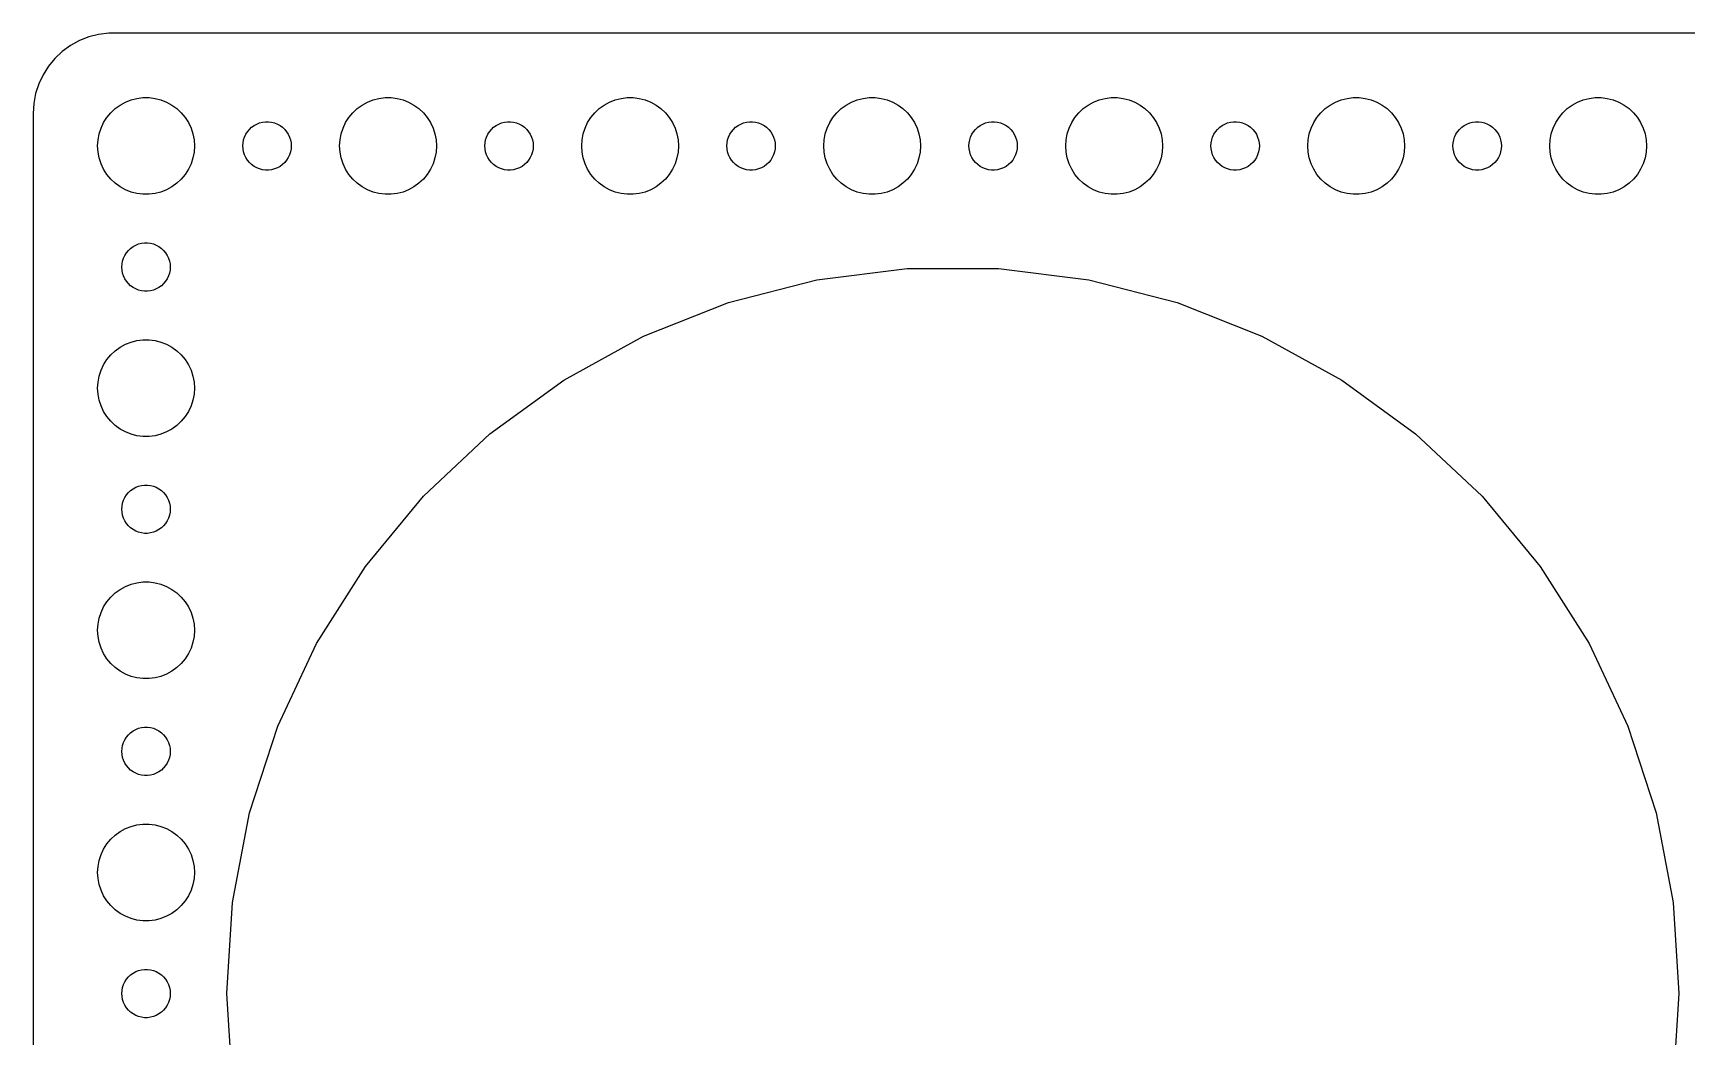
# Model space of a CAD drawing. Header units: metres. Extents: x -104 to 104, y -59 to 59.
# Drawn here: x -104.5 to -2, y -2.7 to 59.5 of the extents above; entities that cross this region are included whole.
import ezdxf

# ---------------------------------------------------------------- set-up
doc = ezdxf.new("R2010")
doc.units = ezdxf.units.M

msp = doc.modelspace()

# ---------------------------------------------------------------- linework, layer by layer
for p, q in [((-99.8139, 59.4901), (-100.437, 59.4114)), ((99.8139, 59.4901), (-99.8139, 59.4901)), ((-102.179, 58.7216), (-102.687, 58.3526)), ((-101.629, 59.0241), (-102.179, 58.7216)), ((-101.045, 59.2553), (-101.629, 59.0241)), ((-100.437, 59.4114), (-101.045, 59.2553)), ((-103.545, 57.4389), (-103.882, 56.9088)), ((-103.145, 57.9227), (-103.545, 57.4389)), ((-102.687, 58.3526), (-103.145, 57.9227)), ((-103.882, 56.9088), (-104.149, 56.3406)), ((-104.343, 55.7434), (-104.461, 55.1267)), ((-104.149, 56.3406), (-104.343, 55.7434)), ((-98.7773, 55.2145), (-98.427, 55.3532)), ((-98.427, 55.3532), (-98.0621, 55.4469)), ((-98.0621, 55.4469), (-97.6884, 55.4941)), ((-97.6884, 55.4941), (-97.3116, 55.4941)), ((-97.3116, 55.4941), (-96.9379, 55.4469)), ((-96.9379, 55.4469), (-96.573, 55.3532)), ((-96.573, 55.3532), (-96.2227, 55.2145)), ((-83.7773, 55.2145), (-83.427, 55.3532)), ((-83.427, 55.3532), (-83.0621, 55.4469)), ((-83.0621, 55.4469), (-82.6884, 55.4941)), ((-82.6884, 55.4941), (-82.3116, 55.4941)), ((-82.3116, 55.4941), (-81.9379, 55.4469)), ((-81.9379, 55.4469), (-81.573, 55.3532)), ((-81.573, 55.3532), (-81.2227, 55.2145)), ((-68.7773, 55.2145), (-68.427, 55.3532)), ((-68.427, 55.3532), (-68.0621, 55.4469)), ((-68.0621, 55.4469), (-67.6884, 55.4941)), ((-67.6884, 55.4941), (-67.3116, 55.4941)), ((-67.3116, 55.4941), (-66.9379, 55.4469)), ((-66.9379, 55.4469), (-66.573, 55.3532)), ((-66.573, 55.3532), (-66.2227, 55.2145)), ((-53.7773, 55.2145), (-53.427, 55.3532)), ((-53.427, 55.3532), (-53.0621, 55.4469)), ((-53.0621, 55.4469), (-52.6884, 55.4941)), ((-52.6884, 55.4941), (-52.3116, 55.4941)), ((-52.3116, 55.4941), (-51.9379, 55.4469)), ((-51.9379, 55.4469), (-51.5729, 55.3532)), ((-51.5729, 55.3532), (-51.2227, 55.2145)), ((-38.7773, 55.2145), (-38.427, 55.3532)), ((-38.427, 55.3532), (-38.0621, 55.4469)), ((-38.0621, 55.4469), (-37.6884, 55.4941)), ((-37.6884, 55.4941), (-37.3116, 55.4941)), ((-37.3116, 55.4941), (-36.9379, 55.4469)), ((-36.9379, 55.4469), (-36.5729, 55.3532)), ((-36.5729, 55.3532), (-36.2227, 55.2145)), ((-23.7773, 55.2145), (-23.427, 55.3532)), ((-23.427, 55.3532), (-23.0621, 55.4469)), ((-23.0621, 55.4469), (-22.6884, 55.4941)), ((-22.6884, 55.4941), (-22.3116, 55.4941)), ((-22.3116, 55.4941), (-21.9379, 55.4469)), ((-21.9379, 55.4469), (-21.5729, 55.3532)), ((-21.5729, 55.3532), (-21.2227, 55.2145)), ((-8.77733, 55.2145), (-8.42705, 55.3532)), ((-8.42705, 55.3532), (-8.06213, 55.4469)), ((-8.06213, 55.4469), (-7.68837, 55.4941)), ((-7.68837, 55.4941), (-7.31161, 55.4941)), ((-7.31161, 55.4941), (-6.93785, 55.4469)), ((-6.93785, 55.4469), (-6.57294, 55.3532)), ((-6.57294, 55.3532), (-6.22266, 55.2145)), ((-104.461, 55.1267), (-104.5, 54.5)), ((-104.5, 54.5), (-104.5, -54.5)), ((-99.927, 54.2634), (-99.6869, 54.5536)), ((-99.6869, 54.5536), (-99.4123, 54.8115)), ((-99.4123, 54.8115), (-99.1075, 55.033)), ((-99.1075, 55.033), (-98.7773, 55.2145)), ((-96.2227, 55.2145), (-95.8925, 55.033)), ((-95.8925, 55.033), (-95.5877, 54.8115)), ((-95.5877, 54.8115), (-95.3131, 54.5536)), ((-95.3131, 54.5536), (-95.073, 54.2634)), ((-84.927, 54.2634), (-84.6869, 54.5536)), ((-84.6869, 54.5536), (-84.4123, 54.8115)), ((-84.4123, 54.8115), (-84.1075, 55.033)), ((-84.1075, 55.033), (-83.7773, 55.2145)), ((-81.2227, 55.2145), (-80.8925, 55.033)), ((-80.8925, 55.033), (-80.5877, 54.8115)), ((-80.5877, 54.8115), (-80.3131, 54.5536)), ((-80.3131, 54.5536), (-80.073, 54.2634)), ((-69.927, 54.2634), (-69.6869, 54.5536)), ((-69.6869, 54.5536), (-69.4123, 54.8115)), ((-69.4123, 54.8115), (-69.1075, 55.033)), ((-69.1075, 55.033), (-68.7773, 55.2145)), ((-66.2227, 55.2145), (-65.8925, 55.033)), ((-65.8925, 55.033), (-65.5877, 54.8115)), ((-65.5877, 54.8115), (-65.3131, 54.5536)), ((-65.3131, 54.5536), (-65.073, 54.2634)), ((-54.927, 54.2634), (-54.6869, 54.5536)), ((-54.6869, 54.5536), (-54.4123, 54.8115)), ((-54.4123, 54.8115), (-54.1075, 55.033)), ((-54.1075, 55.033), (-53.7773, 55.2145)), ((-51.2227, 55.2145), (-50.8925, 55.033)), ((-50.8925, 55.033), (-50.5877, 54.8115)), ((-50.5877, 54.8115), (-50.3131, 54.5536)), ((-50.3131, 54.5536), (-50.0729, 54.2634)), ((-39.927, 54.2634), (-39.6869, 54.5536)), ((-39.6869, 54.5536), (-39.4123, 54.8115)), ((-39.4123, 54.8115), (-39.1075, 55.033)), ((-39.1075, 55.033), (-38.7773, 55.2145)), ((-36.2227, 55.2145), (-35.8925, 55.033)), ((-35.8925, 55.033), (-35.5877, 54.8115)), ((-35.5877, 54.8115), (-35.3131, 54.5536)), ((-35.3131, 54.5536), (-35.0729, 54.2634)), ((-24.927, 54.2634), (-24.6869, 54.5536)), ((-24.6869, 54.5536), (-24.4123, 54.8115)), ((-24.4123, 54.8115), (-24.1075, 55.033)), ((-24.1075, 55.033), (-23.7773, 55.2145)), ((-21.2227, 55.2145), (-20.8925, 55.033)), ((-20.8925, 55.033), (-20.5877, 54.8115)), ((-20.5877, 54.8115), (-20.3131, 54.5536)), ((-20.3131, 54.5536), (-20.0729, 54.2634)), ((-9.92705, 54.2634), (-9.6869, 54.5536)), ((-9.6869, 54.5536), (-9.41226, 54.8115)), ((-9.41226, 54.8115), (-9.10747, 55.033)), ((-9.10747, 55.033), (-8.77733, 55.2145)), ((-6.22266, 55.2145), (-5.89252, 55.033)), ((-5.89252, 55.033), (-5.58772, 54.8115)), ((-5.58772, 54.8115), (-5.31308, 54.5536)), ((-5.31308, 54.5536), (-5.07294, 54.2634)), ((-100.406, 53.2461), (-100.289, 53.6044)), ((-100.289, 53.6044), (-100.129, 53.9453)), ((-100.129, 53.9453), (-99.927, 54.2634)), ((-95.073, 54.2634), (-94.8711, 53.9453)), ((-94.8711, 53.9453), (-94.7107, 53.6044)), ((-94.7107, 53.6044), (-94.5943, 53.2461)), ((-91.3145, 53.2226), (-91.2135, 53.3817)), ((-91.2135, 53.3817), (-91.0934, 53.5268)), ((-91.0934, 53.5268), (-90.9561, 53.6558)), ((-90.9561, 53.6558), (-90.8037, 53.7665)), ((-90.8037, 53.7665), (-90.6387, 53.8572)), ((-90.6387, 53.8572), (-90.4635, 53.9266)), ((-90.4635, 53.9266), (-90.2811, 53.9734)), ((-90.2811, 53.9734), (-90.0942, 53.997)), ((-90.0942, 53.997), (-89.9058, 53.997)), ((-89.9058, 53.997), (-89.7189, 53.9734)), ((-89.7189, 53.9734), (-89.5365, 53.9266)), ((-89.5365, 53.9266), (-89.3613, 53.8572)), ((-89.3613, 53.8572), (-89.1963, 53.7665)), ((-89.1963, 53.7665), (-89.0439, 53.6558)), ((-89.0439, 53.6558), (-88.9065, 53.5268)), ((-88.9065, 53.5268), (-88.7865, 53.3817)), ((-88.7865, 53.3817), (-88.6855, 53.2226)), ((-85.4057, 53.2461), (-85.2893, 53.6044)), ((-85.2893, 53.6044), (-85.1289, 53.9453)), ((-85.1289, 53.9453), (-84.927, 54.2634)), ((-80.073, 54.2634), (-79.8711, 53.9453)), ((-79.8711, 53.9453), (-79.7107, 53.6044)), ((-79.7107, 53.6044), (-79.5943, 53.2461)), ((-76.3145, 53.2226), (-76.2135, 53.3817)), ((-76.2135, 53.3817), (-76.0934, 53.5268)), ((-76.0934, 53.5268), (-75.9561, 53.6558)), ((-75.9561, 53.6558), (-75.8037, 53.7665)), ((-75.8037, 53.7665), (-75.6387, 53.8572)), ((-75.6387, 53.8572), (-75.4635, 53.9266)), ((-75.4635, 53.9266), (-75.2811, 53.9734)), ((-75.2811, 53.9734), (-75.0942, 53.997)), ((-75.0942, 53.997), (-74.9058, 53.997)), ((-74.9058, 53.997), (-74.7189, 53.9734)), ((-74.7189, 53.9734), (-74.5365, 53.9266)), ((-74.5365, 53.9266), (-74.3613, 53.8572)), ((-74.3613, 53.8572), (-74.1963, 53.7665)), ((-74.1963, 53.7665), (-74.0439, 53.6558)), ((-74.0439, 53.6558), (-73.9065, 53.5268)), ((-73.9065, 53.5268), (-73.7865, 53.3817)), ((-73.7865, 53.3817), (-73.6855, 53.2226)), ((-70.4057, 53.2461), (-70.2893, 53.6044)), ((-70.2893, 53.6044), (-70.1289, 53.9453)), ((-70.1289, 53.9453), (-69.927, 54.2634)), ((-65.073, 54.2634), (-64.8711, 53.9453)), ((-64.8711, 53.9453), (-64.7107, 53.6044)), ((-64.7107, 53.6044), (-64.5943, 53.2461)), ((-61.3145, 53.2226), (-61.2135, 53.3817)), ((-61.2135, 53.3817), (-61.0934, 53.5268)), ((-61.0934, 53.5268), (-60.9561, 53.6558)), ((-60.9561, 53.6558), (-60.8037, 53.7665)), ((-60.8037, 53.7665), (-60.6387, 53.8572)), ((-60.6387, 53.8572), (-60.4635, 53.9266)), ((-60.4635, 53.9266), (-60.2811, 53.9734)), ((-60.2811, 53.9734), (-60.0942, 53.997)), ((-60.0942, 53.997), (-59.9058, 53.997)), ((-59.9058, 53.997), (-59.7189, 53.9734)), ((-59.7189, 53.9734), (-59.5365, 53.9266)), ((-59.5365, 53.9266), (-59.3613, 53.8572)), ((-59.3613, 53.8572), (-59.1963, 53.7665)), ((-59.1963, 53.7665), (-59.0439, 53.6558)), ((-59.0439, 53.6558), (-58.9065, 53.5268)), ((-58.9065, 53.5268), (-58.7865, 53.3817)), ((-58.7865, 53.3817), (-58.6855, 53.2226)), ((-55.4057, 53.2461), (-55.2893, 53.6044)), ((-55.2893, 53.6044), (-55.1289, 53.9453)), ((-55.1289, 53.9453), (-54.927, 54.2634)), ((-50.0729, 54.2634), (-49.8711, 53.9453)), ((-49.8711, 53.9453), (-49.7107, 53.6044)), ((-49.7107, 53.6044), (-49.5942, 53.2461)), ((-46.3145, 53.2226), (-46.2135, 53.3817)), ((-46.2135, 53.3817), (-46.0934, 53.5268)), ((-46.0934, 53.5268), (-45.9561, 53.6558)), ((-45.9561, 53.6558), (-45.8037, 53.7665)), ((-45.8037, 53.7665), (-45.6387, 53.8572)), ((-45.6387, 53.8572), (-45.4635, 53.9266)), ((-45.4635, 53.9266), (-45.2811, 53.9734)), ((-45.2811, 53.9734), (-45.0942, 53.997)), ((-45.0942, 53.997), (-44.9058, 53.997)), ((-44.9058, 53.997), (-44.7189, 53.9734)), ((-44.7189, 53.9734), (-44.5365, 53.9266)), ((-44.5365, 53.9266), (-44.3613, 53.8572)), ((-44.3613, 53.8572), (-44.1963, 53.7665)), ((-44.1963, 53.7665), (-44.0439, 53.6558)), ((-44.0439, 53.6558), (-43.9065, 53.5268)), ((-43.9065, 53.5268), (-43.7865, 53.3817)), ((-43.7865, 53.3817), (-43.6855, 53.2226)), ((-40.4057, 53.2461), (-40.2893, 53.6044)), ((-40.2893, 53.6044), (-40.1289, 53.9453)), ((-40.1289, 53.9453), (-39.927, 54.2634)), ((-35.0729, 54.2634), (-34.8711, 53.9453)), ((-34.8711, 53.9453), (-34.7107, 53.6044)), ((-34.7107, 53.6044), (-34.5942, 53.2461)), ((-31.3145, 53.2226), (-31.2135, 53.3817)), ((-31.2135, 53.3817), (-31.0934, 53.5268)), ((-31.0934, 53.5268), (-30.9561, 53.6558)), ((-30.9561, 53.6558), (-30.8037, 53.7665)), ((-30.8037, 53.7665), (-30.6387, 53.8572)), ((-30.6387, 53.8572), (-30.4635, 53.9266)), ((-30.4635, 53.9266), (-30.2811, 53.9734)), ((-30.2811, 53.9734), (-30.0942, 53.997)), ((-30.0942, 53.997), (-29.9058, 53.997)), ((-29.9058, 53.997), (-29.7189, 53.9734)), ((-29.7189, 53.9734), (-29.5365, 53.9266)), ((-29.5365, 53.9266), (-29.3613, 53.8572)), ((-29.3613, 53.8572), (-29.1963, 53.7665)), ((-29.1963, 53.7665), (-29.0439, 53.6558)), ((-29.0439, 53.6558), (-28.9065, 53.5268)), ((-28.9065, 53.5268), (-28.7865, 53.3817)), ((-28.7865, 53.3817), (-28.6855, 53.2226)), ((-25.4057, 53.2461), (-25.2893, 53.6044)), ((-25.2893, 53.6044), (-25.1289, 53.9453)), ((-25.1289, 53.9453), (-24.927, 54.2634)), ((-20.0729, 54.2634), (-19.8711, 53.9453)), ((-19.8711, 53.9453), (-19.7107, 53.6044)), ((-19.7107, 53.6044), (-19.5942, 53.2461)), ((-16.3145, 53.2226), (-16.2135, 53.3817)), ((-16.2135, 53.3817), (-16.0934, 53.5268)), ((-16.0934, 53.5268), (-15.9561, 53.6558)), ((-15.9561, 53.6558), (-15.8037, 53.7665)), ((-15.8037, 53.7665), (-15.6387, 53.8572)), ((-15.6387, 53.8572), (-15.4635, 53.9266)), ((-15.4635, 53.9266), (-15.2811, 53.9734)), ((-15.2811, 53.9734), (-15.0942, 53.997)), ((-15.0942, 53.997), (-14.9058, 53.997)), ((-14.9058, 53.997), (-14.7189, 53.9734)), ((-14.7189, 53.9734), (-14.5365, 53.9266)), ((-14.5365, 53.9266), (-14.3613, 53.8572)), ((-14.3613, 53.8572), (-14.1963, 53.7665)), ((-14.1963, 53.7665), (-14.0439, 53.6558)), ((-14.0439, 53.6558), (-13.9065, 53.5268)), ((-13.9065, 53.5268), (-13.7865, 53.3817)), ((-13.7865, 53.3817), (-13.6855, 53.2226)), ((-10.4057, 53.2461), (-10.2893, 53.6044)), ((-10.2893, 53.6044), (-10.1289, 53.9453)), ((-10.1289, 53.9453), (-9.92705, 54.2634)), ((-5.07294, 54.2634), (-4.87108, 53.9453)), ((-4.87108, 53.9453), (-4.71066, 53.6044)), ((-4.71066, 53.6044), (-4.59424, 53.2461)), ((-100.5, 52.5), (-100.476, 52.876)), ((-100.476, 52.124), (-100.5, 52.5)), ((-100.476, 52.876), (-100.406, 53.2461)), ((-94.5943, 53.2461), (-94.5237, 52.876)), ((-94.5237, 52.876), (-94.5, 52.5)), ((-94.5, 52.5), (-94.5237, 52.124)), ((-91.5, 52.5), (-91.4882, 52.688)), ((-91.4882, 52.312), (-91.5, 52.5)), ((-91.4882, 52.688), (-91.4529, 52.873)), ((-91.4529, 52.127), (-91.4882, 52.312)), ((-91.4529, 52.873), (-91.3947, 53.0522)), ((-91.3947, 53.0522), (-91.3145, 53.2226)), ((-88.6855, 53.2226), (-88.6053, 53.0522)), ((-88.6053, 53.0522), (-88.5471, 52.873)), ((-88.5471, 52.873), (-88.5118, 52.688)), ((-88.5118, 52.312), (-88.5471, 52.127)), ((-88.5118, 52.688), (-88.5, 52.5)), ((-88.5, 52.5), (-88.5118, 52.312)), ((-85.5, 52.5), (-85.4763, 52.876)), ((-85.4763, 52.124), (-85.5, 52.5)), ((-85.4763, 52.876), (-85.4057, 53.2461)), ((-79.5943, 53.2461), (-79.5237, 52.876)), ((-79.5237, 52.876), (-79.5, 52.5)), ((-79.5, 52.5), (-79.5237, 52.124)), ((-76.5, 52.5), (-76.4882, 52.688)), ((-76.4882, 52.312), (-76.5, 52.5)), ((-76.4882, 52.688), (-76.4529, 52.873)), ((-76.4529, 52.127), (-76.4882, 52.312)), ((-76.4529, 52.873), (-76.3947, 53.0522)), ((-76.3947, 53.0522), (-76.3145, 53.2226)), ((-73.6855, 53.2226), (-73.6053, 53.0522)), ((-73.6053, 53.0522), (-73.5471, 52.873)), ((-73.5471, 52.873), (-73.5118, 52.688)), ((-73.5118, 52.312), (-73.5471, 52.127)), ((-73.5118, 52.688), (-73.5, 52.5)), ((-73.5, 52.5), (-73.5118, 52.312)), ((-70.5, 52.5), (-70.4763, 52.876)), ((-70.4763, 52.124), (-70.5, 52.5)), ((-70.4763, 52.876), (-70.4057, 53.2461)), ((-64.5943, 53.2461), (-64.5237, 52.876)), ((-64.5237, 52.876), (-64.5, 52.5)), ((-64.5, 52.5), (-64.5237, 52.124)), ((-61.5, 52.5), (-61.4882, 52.688)), ((-61.4882, 52.312), (-61.5, 52.5)), ((-61.4882, 52.688), (-61.4529, 52.873)), ((-61.4529, 52.127), (-61.4882, 52.312)), ((-61.4529, 52.873), (-61.3947, 53.0522)), ((-61.3947, 53.0522), (-61.3145, 53.2226)), ((-58.6855, 53.2226), (-58.6053, 53.0522)), ((-58.6053, 53.0522), (-58.5471, 52.873)), ((-58.5471, 52.873), (-58.5118, 52.688)), ((-58.5118, 52.312), (-58.5471, 52.127)), ((-58.5118, 52.688), (-58.5, 52.5)), ((-58.5, 52.5), (-58.5118, 52.312)), ((-55.5, 52.5), (-55.4763, 52.876)), ((-55.4763, 52.124), (-55.5, 52.5)), ((-55.4763, 52.876), (-55.4057, 53.2461)), ((-49.5942, 53.2461), (-49.5237, 52.876)), ((-49.5237, 52.876), (-49.5, 52.5)), ((-49.5, 52.5), (-49.5237, 52.124)), ((-46.5, 52.5), (-46.4882, 52.688)), ((-46.4882, 52.312), (-46.5, 52.5)), ((-46.4882, 52.688), (-46.4529, 52.873)), ((-46.4529, 52.127), (-46.4882, 52.312)), ((-46.4529, 52.873), (-46.3947, 53.0522)), ((-46.3947, 53.0522), (-46.3145, 53.2226)), ((-43.6855, 53.2226), (-43.6053, 53.0522)), ((-43.6053, 53.0522), (-43.5471, 52.873)), ((-43.5471, 52.873), (-43.5118, 52.688)), ((-43.5118, 52.312), (-43.5471, 52.127)), ((-43.5118, 52.688), (-43.5, 52.5)), ((-43.5, 52.5), (-43.5118, 52.312)), ((-40.5, 52.5), (-40.4763, 52.876)), ((-40.4763, 52.124), (-40.5, 52.5)), ((-40.4763, 52.876), (-40.4057, 53.2461)), ((-34.5942, 53.2461), (-34.5237, 52.876)), ((-34.5237, 52.876), (-34.5, 52.5)), ((-34.5, 52.5), (-34.5237, 52.124)), ((-31.5, 52.5), (-31.4882, 52.688)), ((-31.4882, 52.312), (-31.5, 52.5)), ((-31.4882, 52.688), (-31.4529, 52.873)), ((-31.4529, 52.127), (-31.4882, 52.312)), ((-31.4529, 52.873), (-31.3947, 53.0522)), ((-31.3947, 53.0522), (-31.3145, 53.2226)), ((-28.6855, 53.2226), (-28.6053, 53.0522)), ((-28.6053, 53.0522), (-28.5471, 52.873)), ((-28.5471, 52.873), (-28.5118, 52.688)), ((-28.5118, 52.312), (-28.5471, 52.127)), ((-28.5118, 52.688), (-28.5, 52.5)), ((-28.5, 52.5), (-28.5118, 52.312)), ((-25.5, 52.5), (-25.4763, 52.876)), ((-25.4763, 52.124), (-25.5, 52.5)), ((-25.4763, 52.876), (-25.4057, 53.2461)), ((-19.5942, 53.2461), (-19.5237, 52.876)), ((-19.5237, 52.876), (-19.5, 52.5)), ((-19.5, 52.5), (-19.5237, 52.124)), ((-16.5, 52.5), (-16.4882, 52.688)), ((-16.4882, 52.312), (-16.5, 52.5)), ((-16.4882, 52.688), (-16.4529, 52.873)), ((-16.4529, 52.127), (-16.4882, 52.312)), ((-16.4529, 52.873), (-16.3947, 53.0522)), ((-16.3947, 53.0522), (-16.3145, 53.2226)), ((-13.6855, 53.2226), (-13.6053, 53.0522)), ((-13.6053, 53.0522), (-13.5471, 52.873)), ((-13.5471, 52.873), (-13.5118, 52.688)), ((-13.5118, 52.312), (-13.5471, 52.127)), ((-13.5118, 52.688), (-13.5, 52.5)), ((-13.5, 52.5), (-13.5118, 52.312)), ((-10.5, 52.5), (-10.4763, 52.876)), ((-10.4763, 52.124), (-10.5, 52.5)), ((-10.4763, 52.876), (-10.4057, 53.2461)), ((-4.59424, 53.2461), (-4.52365, 52.876)), ((-4.52365, 52.876), (-4.5, 52.5)), ((-4.5, 52.5), (-4.52365, 52.124)), ((-100.406, 51.7539), (-100.476, 52.124)), ((-100.289, 51.3956), (-100.406, 51.7539)), ((-100.129, 51.0547), (-100.289, 51.3956)), ((-94.7107, 51.3956), (-94.8711, 51.0547)), ((-94.5943, 51.7539), (-94.7107, 51.3956)), ((-94.5237, 52.124), (-94.5943, 51.7539)), ((-91.3947, 51.9478), (-91.4529, 52.127)), ((-91.3145, 51.7774), (-91.3947, 51.9478)), ((-91.2135, 51.6183), (-91.3145, 51.7774)), ((-91.0934, 51.4732), (-91.2135, 51.6183)), ((-90.9561, 51.3442), (-91.0934, 51.4732)), ((-90.8037, 51.2335), (-90.9561, 51.3442)), ((-89.0439, 51.3442), (-89.1963, 51.2335)), ((-88.9065, 51.4732), (-89.0439, 51.3442)), ((-88.7865, 51.6183), (-88.9065, 51.4732)), ((-88.6855, 51.7774), (-88.7865, 51.6183)), ((-88.6053, 51.9478), (-88.6855, 51.7774)), ((-88.5471, 52.127), (-88.6053, 51.9478)), ((-85.4057, 51.7539), (-85.4763, 52.124)), ((-85.2893, 51.3956), (-85.4057, 51.7539)), ((-85.1289, 51.0547), (-85.2893, 51.3956)), ((-79.7107, 51.3956), (-79.8711, 51.0547)), ((-79.5943, 51.7539), (-79.7107, 51.3956)), ((-79.5237, 52.124), (-79.5943, 51.7539)), ((-76.3947, 51.9478), (-76.4529, 52.127)), ((-76.3145, 51.7774), (-76.3947, 51.9478)), ((-76.2135, 51.6183), (-76.3145, 51.7774)), ((-76.0934, 51.4732), (-76.2135, 51.6183)), ((-75.9561, 51.3442), (-76.0934, 51.4732)), ((-75.8037, 51.2335), (-75.9561, 51.3442)), ((-74.0439, 51.3442), (-74.1963, 51.2335)), ((-73.9065, 51.4732), (-74.0439, 51.3442)), ((-73.7865, 51.6183), (-73.9065, 51.4732)), ((-73.6855, 51.7774), (-73.7865, 51.6183)), ((-73.6053, 51.9478), (-73.6855, 51.7774)), ((-73.5471, 52.127), (-73.6053, 51.9478)), ((-70.4057, 51.7539), (-70.4763, 52.124)), ((-70.2893, 51.3956), (-70.4057, 51.7539)), ((-70.1289, 51.0547), (-70.2893, 51.3956)), ((-64.7107, 51.3956), (-64.8711, 51.0547)), ((-64.5943, 51.7539), (-64.7107, 51.3956)), ((-64.5237, 52.124), (-64.5943, 51.7539)), ((-61.3947, 51.9478), (-61.4529, 52.127)), ((-61.3145, 51.7774), (-61.3947, 51.9478)), ((-61.2135, 51.6183), (-61.3145, 51.7774)), ((-61.0934, 51.4732), (-61.2135, 51.6183)), ((-60.9561, 51.3442), (-61.0934, 51.4732)), ((-60.8037, 51.2335), (-60.9561, 51.3442)), ((-59.0439, 51.3442), (-59.1963, 51.2335)), ((-58.9065, 51.4732), (-59.0439, 51.3442)), ((-58.7865, 51.6183), (-58.9065, 51.4732)), ((-58.6855, 51.7774), (-58.7865, 51.6183)), ((-58.6053, 51.9478), (-58.6855, 51.7774)), ((-58.5471, 52.127), (-58.6053, 51.9478)), ((-55.4057, 51.7539), (-55.4763, 52.124)), ((-55.2893, 51.3956), (-55.4057, 51.7539)), ((-55.1289, 51.0547), (-55.2893, 51.3956)), ((-49.7107, 51.3956), (-49.8711, 51.0547)), ((-49.5942, 51.7539), (-49.7107, 51.3956)), ((-49.5237, 52.124), (-49.5942, 51.7539)), ((-46.3947, 51.9478), (-46.4529, 52.127)), ((-46.3145, 51.7774), (-46.3947, 51.9478)), ((-46.2135, 51.6183), (-46.3145, 51.7774)), ((-46.0934, 51.4732), (-46.2135, 51.6183)), ((-45.9561, 51.3442), (-46.0934, 51.4732)), ((-45.8037, 51.2335), (-45.9561, 51.3442)), ((-44.0439, 51.3442), (-44.1963, 51.2335)), ((-43.9065, 51.4732), (-44.0439, 51.3442)), ((-43.7865, 51.6183), (-43.9065, 51.4732)), ((-43.6855, 51.7774), (-43.7865, 51.6183)), ((-43.6053, 51.9478), (-43.6855, 51.7774)), ((-43.5471, 52.127), (-43.6053, 51.9478)), ((-40.4057, 51.7539), (-40.4763, 52.124)), ((-40.2893, 51.3956), (-40.4057, 51.7539)), ((-40.1289, 51.0547), (-40.2893, 51.3956)), ((-34.7107, 51.3956), (-34.8711, 51.0547)), ((-34.5942, 51.7539), (-34.7107, 51.3956)), ((-34.5237, 52.124), (-34.5942, 51.7539)), ((-31.3947, 51.9478), (-31.4529, 52.127)), ((-31.3145, 51.7774), (-31.3947, 51.9478)), ((-31.2135, 51.6183), (-31.3145, 51.7774)), ((-31.0934, 51.4732), (-31.2135, 51.6183)), ((-30.9561, 51.3442), (-31.0934, 51.4732)), ((-30.8037, 51.2335), (-30.9561, 51.3442)), ((-29.0439, 51.3442), (-29.1963, 51.2335)), ((-28.9065, 51.4732), (-29.0439, 51.3442)), ((-28.7865, 51.6183), (-28.9065, 51.4732)), ((-28.6855, 51.7774), (-28.7865, 51.6183)), ((-28.6053, 51.9478), (-28.6855, 51.7774)), ((-28.5471, 52.127), (-28.6053, 51.9478)), ((-25.4057, 51.7539), (-25.4763, 52.124)), ((-25.2893, 51.3956), (-25.4057, 51.7539)), ((-25.1289, 51.0547), (-25.2893, 51.3956)), ((-19.7107, 51.3956), (-19.8711, 51.0547)), ((-19.5942, 51.7539), (-19.7107, 51.3956)), ((-19.5237, 52.124), (-19.5942, 51.7539)), ((-16.3947, 51.9478), (-16.4529, 52.127)), ((-16.3145, 51.7774), (-16.3947, 51.9478)), ((-16.2135, 51.6183), (-16.3145, 51.7774)), ((-16.0934, 51.4732), (-16.2135, 51.6183)), ((-15.9561, 51.3442), (-16.0934, 51.4732)), ((-15.8037, 51.2335), (-15.9561, 51.3442)), ((-14.0439, 51.3442), (-14.1963, 51.2335)), ((-13.9065, 51.4732), (-14.0439, 51.3442)), ((-13.7865, 51.6183), (-13.9065, 51.4732)), ((-13.6855, 51.7774), (-13.7865, 51.6183)), ((-13.6053, 51.9478), (-13.6855, 51.7774)), ((-13.5471, 52.127), (-13.6053, 51.9478)), ((-10.4057, 51.7539), (-10.4763, 52.124)), ((-10.2893, 51.3956), (-10.4057, 51.7539)), ((-10.1289, 51.0547), (-10.2893, 51.3956)), ((-4.71066, 51.3956), (-4.87108, 51.0547)), ((-4.59424, 51.7539), (-4.71066, 51.3956)), ((-4.52365, 52.124), (-4.59424, 51.7539)), ((-99.927, 50.7366), (-100.129, 51.0547)), ((-99.6869, 50.4464), (-99.927, 50.7366)), ((-99.4123, 50.1885), (-99.6869, 50.4464)), ((-95.3131, 50.4464), (-95.5877, 50.1885)), ((-95.073, 50.7366), (-95.3131, 50.4464)), ((-94.8711, 51.0547), (-95.073, 50.7366)), ((-90.6387, 51.1428), (-90.8037, 51.2335)), ((-90.4635, 51.0734), (-90.6387, 51.1428)), ((-90.2811, 51.0266), (-90.4635, 51.0734)), ((-90.0942, 51.003), (-90.2811, 51.0266)), ((-89.9058, 51.003), (-90.0942, 51.003)), ((-89.7189, 51.0266), (-89.9058, 51.003)), ((-89.5365, 51.0734), (-89.7189, 51.0266)), ((-89.3613, 51.1428), (-89.5365, 51.0734)), ((-89.1963, 51.2335), (-89.3613, 51.1428)), ((-84.927, 50.7366), (-85.1289, 51.0547)), ((-84.6869, 50.4464), (-84.927, 50.7366)), ((-84.4123, 50.1885), (-84.6869, 50.4464)), ((-80.3131, 50.4464), (-80.5877, 50.1885)), ((-80.073, 50.7366), (-80.3131, 50.4464)), ((-79.8711, 51.0547), (-80.073, 50.7366)), ((-75.6387, 51.1428), (-75.8037, 51.2335)), ((-75.4635, 51.0734), (-75.6387, 51.1428)), ((-75.2811, 51.0266), (-75.4635, 51.0734)), ((-75.0942, 51.003), (-75.2811, 51.0266)), ((-74.9058, 51.003), (-75.0942, 51.003)), ((-74.7189, 51.0266), (-74.9058, 51.003)), ((-74.5365, 51.0734), (-74.7189, 51.0266)), ((-74.3613, 51.1428), (-74.5365, 51.0734)), ((-74.1963, 51.2335), (-74.3613, 51.1428)), ((-69.927, 50.7366), (-70.1289, 51.0547)), ((-69.6869, 50.4464), (-69.927, 50.7366)), ((-69.4123, 50.1885), (-69.6869, 50.4464)), ((-65.3131, 50.4464), (-65.5877, 50.1885)), ((-65.073, 50.7366), (-65.3131, 50.4464)), ((-64.8711, 51.0547), (-65.073, 50.7366)), ((-60.6387, 51.1428), (-60.8037, 51.2335)), ((-60.4635, 51.0734), (-60.6387, 51.1428)), ((-60.2811, 51.0266), (-60.4635, 51.0734)), ((-60.0942, 51.003), (-60.2811, 51.0266)), ((-59.9058, 51.003), (-60.0942, 51.003)), ((-59.7189, 51.0266), (-59.9058, 51.003)), ((-59.5365, 51.0734), (-59.7189, 51.0266)), ((-59.3613, 51.1428), (-59.5365, 51.0734)), ((-59.1963, 51.2335), (-59.3613, 51.1428)), ((-54.927, 50.7366), (-55.1289, 51.0547)), ((-54.6869, 50.4464), (-54.927, 50.7366)), ((-54.4123, 50.1885), (-54.6869, 50.4464)), ((-50.3131, 50.4464), (-50.5877, 50.1885)), ((-50.0729, 50.7366), (-50.3131, 50.4464)), ((-49.8711, 51.0547), (-50.0729, 50.7366)), ((-45.6387, 51.1428), (-45.8037, 51.2335)), ((-45.4635, 51.0734), (-45.6387, 51.1428)), ((-45.2811, 51.0266), (-45.4635, 51.0734)), ((-45.0942, 51.003), (-45.2811, 51.0266)), ((-44.9058, 51.003), (-45.0942, 51.003)), ((-44.7189, 51.0266), (-44.9058, 51.003)), ((-44.5365, 51.0734), (-44.7189, 51.0266)), ((-44.3613, 51.1428), (-44.5365, 51.0734)), ((-44.1963, 51.2335), (-44.3613, 51.1428)), ((-39.927, 50.7366), (-40.1289, 51.0547)), ((-39.6869, 50.4464), (-39.927, 50.7366)), ((-39.4123, 50.1885), (-39.6869, 50.4464)), ((-35.3131, 50.4464), (-35.5877, 50.1885)), ((-35.0729, 50.7366), (-35.3131, 50.4464)), ((-34.8711, 51.0547), (-35.0729, 50.7366)), ((-30.6387, 51.1428), (-30.8037, 51.2335)), ((-30.4635, 51.0734), (-30.6387, 51.1428)), ((-30.2811, 51.0266), (-30.4635, 51.0734)), ((-30.0942, 51.003), (-30.2811, 51.0266)), ((-29.9058, 51.003), (-30.0942, 51.003)), ((-29.7189, 51.0266), (-29.9058, 51.003)), ((-29.5365, 51.0734), (-29.7189, 51.0266)), ((-29.3613, 51.1428), (-29.5365, 51.0734)), ((-29.1963, 51.2335), (-29.3613, 51.1428)), ((-24.927, 50.7366), (-25.1289, 51.0547)), ((-24.6869, 50.4464), (-24.927, 50.7366)), ((-24.4123, 50.1885), (-24.6869, 50.4464)), ((-20.3131, 50.4464), (-20.5877, 50.1885)), ((-20.0729, 50.7366), (-20.3131, 50.4464)), ((-19.8711, 51.0547), (-20.0729, 50.7366)), ((-15.6387, 51.1428), (-15.8037, 51.2335)), ((-15.4635, 51.0734), (-15.6387, 51.1428)), ((-15.2811, 51.0266), (-15.4635, 51.0734)), ((-15.0942, 51.003), (-15.2811, 51.0266)), ((-14.9058, 51.003), (-15.0942, 51.003)), ((-14.7189, 51.0266), (-14.9058, 51.003)), ((-14.5365, 51.0734), (-14.7189, 51.0266)), ((-14.3613, 51.1428), (-14.5365, 51.0734)), ((-14.1963, 51.2335), (-14.3613, 51.1428)), ((-9.92705, 50.7366), (-10.1289, 51.0547)), ((-9.6869, 50.4464), (-9.92705, 50.7366)), ((-9.41226, 50.1885), (-9.6869, 50.4464)), ((-5.31308, 50.4464), (-5.58772, 50.1885)), ((-5.07294, 50.7366), (-5.31308, 50.4464)), ((-4.87108, 51.0547), (-5.07294, 50.7366)), ((-99.1075, 49.967), (-99.4123, 50.1885)), ((-98.7773, 49.7855), (-99.1075, 49.967)), ((-98.427, 49.6468), (-98.7773, 49.7855)), ((-98.0621, 49.5531), (-98.427, 49.6468)), ((-97.6884, 49.5059), (-98.0621, 49.5531)), ((-97.3116, 49.5059), (-97.6884, 49.5059)), ((-96.9379, 49.5531), (-97.3116, 49.5059)), ((-96.573, 49.6468), (-96.9379, 49.5531)), ((-96.2227, 49.7855), (-96.573, 49.6468)), ((-95.8925, 49.967), (-96.2227, 49.7855)), ((-95.5877, 50.1885), (-95.8925, 49.967)), ((-84.1075, 49.967), (-84.4123, 50.1885)), ((-83.7773, 49.7855), (-84.1075, 49.967)), ((-83.427, 49.6468), (-83.7773, 49.7855)), ((-83.0621, 49.5531), (-83.427, 49.6468)), ((-82.6884, 49.5059), (-83.0621, 49.5531)), ((-82.3116, 49.5059), (-82.6884, 49.5059)), ((-81.9379, 49.5531), (-82.3116, 49.5059)), ((-81.573, 49.6468), (-81.9379, 49.5531)), ((-81.2227, 49.7855), (-81.573, 49.6468)), ((-80.8925, 49.967), (-81.2227, 49.7855)), ((-80.5877, 50.1885), (-80.8925, 49.967)), ((-69.1075, 49.967), (-69.4123, 50.1885)), ((-68.7773, 49.7855), (-69.1075, 49.967)), ((-68.427, 49.6468), (-68.7773, 49.7855)), ((-68.0621, 49.5531), (-68.427, 49.6468)), ((-67.6884, 49.5059), (-68.0621, 49.5531)), ((-67.3116, 49.5059), (-67.6884, 49.5059)), ((-66.9379, 49.5531), (-67.3116, 49.5059)), ((-66.573, 49.6468), (-66.9379, 49.5531)), ((-66.2227, 49.7855), (-66.573, 49.6468)), ((-65.8925, 49.967), (-66.2227, 49.7855)), ((-65.5877, 50.1885), (-65.8925, 49.967)), ((-54.1075, 49.967), (-54.4123, 50.1885)), ((-53.7773, 49.7855), (-54.1075, 49.967)), ((-53.427, 49.6468), (-53.7773, 49.7855)), ((-53.0621, 49.5531), (-53.427, 49.6468)), ((-52.6884, 49.5059), (-53.0621, 49.5531)), ((-52.3116, 49.5059), (-52.6884, 49.5059)), ((-51.9379, 49.5531), (-52.3116, 49.5059)), ((-51.5729, 49.6468), (-51.9379, 49.5531)), ((-51.2227, 49.7855), (-51.5729, 49.6468)), ((-50.8925, 49.967), (-51.2227, 49.7855)), ((-50.5877, 50.1885), (-50.8925, 49.967)), ((-39.1075, 49.967), (-39.4123, 50.1885)), ((-38.7773, 49.7855), (-39.1075, 49.967)), ((-38.427, 49.6468), (-38.7773, 49.7855)), ((-38.0621, 49.5531), (-38.427, 49.6468)), ((-37.6884, 49.5059), (-38.0621, 49.5531)), ((-37.3116, 49.5059), (-37.6884, 49.5059)), ((-36.9379, 49.5531), (-37.3116, 49.5059)), ((-36.5729, 49.6468), (-36.9379, 49.5531)), ((-36.2227, 49.7855), (-36.5729, 49.6468)), ((-35.8925, 49.967), (-36.2227, 49.7855)), ((-35.5877, 50.1885), (-35.8925, 49.967)), ((-24.1075, 49.967), (-24.4123, 50.1885)), ((-23.7773, 49.7855), (-24.1075, 49.967)), ((-23.427, 49.6468), (-23.7773, 49.7855)), ((-23.0621, 49.5531), (-23.427, 49.6468)), ((-22.6884, 49.5059), (-23.0621, 49.5531)), ((-22.3116, 49.5059), (-22.6884, 49.5059)), ((-21.9379, 49.5531), (-22.3116, 49.5059)), ((-21.5729, 49.6468), (-21.9379, 49.5531)), ((-21.2227, 49.7855), (-21.5729, 49.6468)), ((-20.8925, 49.967), (-21.2227, 49.7855)), ((-20.5877, 50.1885), (-20.8925, 49.967)), ((-9.10747, 49.967), (-9.41226, 50.1885)), ((-8.77733, 49.7855), (-9.10747, 49.967)), ((-8.42705, 49.6468), (-8.77733, 49.7855)), ((-8.06213, 49.5531), (-8.42705, 49.6468)), ((-7.68837, 49.5059), (-8.06213, 49.5531)), ((-7.31161, 49.5059), (-7.68837, 49.5059)), ((-6.93785, 49.5531), (-7.31161, 49.5059)), ((-6.57294, 49.6468), (-6.93785, 49.5531)), ((-6.22266, 49.7855), (-6.57294, 49.6468)), ((-5.89252, 49.967), (-6.22266, 49.7855)), ((-5.58772, 50.1885), (-5.89252, 49.967)), ((-98.5934, 46.0268), (-98.4561, 46.1558)), ((-98.4561, 46.1558), (-98.3037, 46.2665)), ((-98.3037, 46.2665), (-98.1387, 46.3572)), ((-98.1387, 46.3572), (-97.9635, 46.4266)), ((-97.9635, 46.4266), (-97.7811, 46.4734)), ((-97.7811, 46.4734), (-97.5942, 46.497)), ((-97.5942, 46.497), (-97.4058, 46.497)), ((-97.4058, 46.497), (-97.2189, 46.4734)), ((-97.2189, 46.4734), (-97.0365, 46.4266)), ((-97.0365, 46.4266), (-96.8613, 46.3572)), ((-96.8613, 46.3572), (-96.6963, 46.2665)), ((-96.6963, 46.2665), (-96.5439, 46.1558)), ((-96.5439, 46.1558), (-96.4065, 46.0268)), ((-99, 45), (-98.9882, 45.188)), ((-98.9882, 45.188), (-98.9529, 45.373)), ((-98.9529, 45.373), (-98.8947, 45.5522)), ((-98.8947, 45.5522), (-98.8145, 45.7226)), ((-98.8145, 45.7226), (-98.7135, 45.8817)), ((-98.7135, 45.8817), (-98.5934, 46.0268)), ((-96.4065, 46.0268), (-96.2865, 45.8817)), ((-96.2865, 45.8817), (-96.1855, 45.7226)), ((-96.1855, 45.7226), (-96.1053, 45.5522)), ((-96.1053, 45.5522), (-96.0471, 45.373)), ((-96.0471, 45.373), (-96.0118, 45.188)), ((-96.0118, 45.188), (-96, 45)), ((-98.9882, 44.812), (-99, 45)), ((-98.9529, 44.627), (-98.9882, 44.812)), ((-98.8947, 44.4478), (-98.9529, 44.627)), ((-98.8145, 44.2774), (-98.8947, 44.4478)), ((-98.7135, 44.1183), (-98.8145, 44.2774)), ((-98.5934, 43.9732), (-98.7135, 44.1183)), ((-96.2865, 44.1183), (-96.4065, 43.9732)), ((-96.1855, 44.2774), (-96.2865, 44.1183)), ((-96.1053, 44.4478), (-96.1855, 44.2774)), ((-96.0471, 44.627), (-96.1053, 44.4478)), ((-96.0118, 44.812), (-96.0471, 44.627)), ((-96, 45), (-96.0118, 44.812)), ((-61.4058, 42.7975), (-55.9322, 44.2029)), ((-55.9322, 44.2029), (-50.3256, 44.9112)), ((-50.3256, 44.9112), (-44.6744, 44.9112)), ((-44.6744, 44.9112), (-39.0678, 44.2029)), ((-39.0678, 44.2029), (-33.5942, 42.7975)), ((-98.4561, 43.8442), (-98.5934, 43.9732)), ((-98.3037, 43.7335), (-98.4561, 43.8442)), ((-98.1387, 43.6428), (-98.3037, 43.7335)), ((-97.9635, 43.5734), (-98.1387, 43.6428)), ((-97.7811, 43.5266), (-97.9635, 43.5734)), ((-97.5942, 43.503), (-97.7811, 43.5266)), ((-97.4058, 43.503), (-97.5942, 43.503)), ((-97.2189, 43.5266), (-97.4058, 43.503)), ((-97.0365, 43.5734), (-97.2189, 43.5266)), ((-96.8613, 43.6428), (-97.0365, 43.5734)), ((-96.6963, 43.7335), (-96.8613, 43.6428)), ((-96.5439, 43.8442), (-96.6963, 43.7335)), ((-96.4065, 43.9732), (-96.5439, 43.8442)), ((-66.6601, 40.7172), (-61.4058, 42.7975)), ((-33.5942, 42.7975), (-28.3399, 40.7172)), ((-99.4123, 39.8115), (-99.1075, 40.033)), ((-99.1075, 40.033), (-98.7773, 40.2145)), ((-98.7773, 40.2145), (-98.427, 40.3532)), ((-98.427, 40.3532), (-98.0621, 40.4469)), ((-98.0621, 40.4469), (-97.6884, 40.4941)), ((-97.6884, 40.4941), (-97.3116, 40.4941)), ((-97.3116, 40.4941), (-96.9379, 40.4469)), ((-96.9379, 40.4469), (-96.573, 40.3532)), ((-96.573, 40.3532), (-96.2227, 40.2145)), ((-96.2227, 40.2145), (-95.8925, 40.033)), ((-95.8925, 40.033), (-95.5877, 39.8115)), ((-71.6122, 37.9948), (-66.6601, 40.7172)), ((-28.3399, 40.7172), (-23.3878, 37.9948)), ((-100.129, 38.9453), (-99.927, 39.2634)), ((-99.927, 39.2634), (-99.6869, 39.5536)), ((-99.6869, 39.5536), (-99.4123, 39.8115)), ((-95.5877, 39.8115), (-95.3131, 39.5536)), ((-95.3131, 39.5536), (-95.073, 39.2634)), ((-95.073, 39.2634), (-94.8711, 38.9453)), ((-100.476, 37.876), (-100.406, 38.2461)), ((-100.406, 38.2461), (-100.289, 38.6044)), ((-100.289, 38.6044), (-100.129, 38.9453)), ((-94.8711, 38.9453), (-94.7107, 38.6044)), ((-94.7107, 38.6044), (-94.5943, 38.2461)), ((-94.5943, 38.2461), (-94.5237, 37.876)), ((-76.1841, 34.6731), (-71.6122, 37.9948)), ((-23.3878, 37.9948), (-18.8159, 34.6731)), ((-100.5, 37.5), (-100.476, 37.876)), ((-100.476, 37.124), (-100.5, 37.5)), ((-100.406, 36.7539), (-100.476, 37.124)), ((-94.5237, 37.124), (-94.5943, 36.7539)), ((-94.5237, 37.876), (-94.5, 37.5)), ((-94.5, 37.5), (-94.5237, 37.124)), ((-100.289, 36.3956), (-100.406, 36.7539)), ((-100.129, 36.0547), (-100.289, 36.3956)), ((-99.927, 35.7366), (-100.129, 36.0547)), ((-94.8711, 36.0547), (-95.073, 35.7366)), ((-94.7107, 36.3956), (-94.8711, 36.0547)), ((-94.5943, 36.7539), (-94.7107, 36.3956)), ((-99.6869, 35.4464), (-99.927, 35.7366)), ((-99.4123, 35.1885), (-99.6869, 35.4464)), ((-99.1075, 34.967), (-99.4123, 35.1885)), ((-98.7773, 34.7855), (-99.1075, 34.967)), ((-95.8925, 34.967), (-96.2227, 34.7855)), ((-95.5877, 35.1885), (-95.8925, 34.967)), ((-95.3131, 35.4464), (-95.5877, 35.1885)), ((-95.073, 35.7366), (-95.3131, 35.4464)), ((-98.427, 34.6468), (-98.7773, 34.7855)), ((-98.0621, 34.5531), (-98.427, 34.6468)), ((-97.6884, 34.5059), (-98.0621, 34.5531)), ((-97.3116, 34.5059), (-97.6884, 34.5059)), ((-96.9379, 34.5531), (-97.3116, 34.5059)), ((-96.573, 34.6468), (-96.9379, 34.5531)), ((-96.2227, 34.7855), (-96.573, 34.6468)), ((-80.3036, 30.8046), (-76.1841, 34.6731)), ((-18.8159, 34.6731), (-14.6964, 30.8046)), ((-98.8145, 30.7226), (-98.7135, 30.8817)), ((-98.7135, 30.8817), (-98.5934, 31.0268)), ((-98.5934, 31.0268), (-98.4561, 31.1558)), ((-98.4561, 31.1558), (-98.3037, 31.2665)), ((-98.3037, 31.2665), (-98.1387, 31.3572)), ((-98.1387, 31.3572), (-97.9635, 31.4266)), ((-97.9635, 31.4266), (-97.7811, 31.4734)), ((-97.7811, 31.4734), (-97.5942, 31.497)), ((-97.5942, 31.497), (-97.4058, 31.497)), ((-97.4058, 31.497), (-97.2189, 31.4734)), ((-97.2189, 31.4734), (-97.0365, 31.4266)), ((-97.0365, 31.4266), (-96.8613, 31.3572)), ((-96.8613, 31.3572), (-96.6963, 31.2665)), ((-96.6963, 31.2665), (-96.5439, 31.1558)), ((-96.5439, 31.1558), (-96.4065, 31.0268)), ((-96.4065, 31.0268), (-96.2865, 30.8817)), ((-96.2865, 30.8817), (-96.1855, 30.7226)), ((-83.9058, 26.4503), (-80.3036, 30.8046)), ((-14.6964, 30.8046), (-11.0942, 26.4503)), ((-99, 30), (-98.9882, 30.188)), ((-98.9882, 29.812), (-99, 30)), ((-98.9882, 30.188), (-98.9529, 30.373)), ((-98.9529, 29.627), (-98.9882, 29.812)), ((-98.9529, 30.373), (-98.8947, 30.5522)), ((-98.8947, 30.5522), (-98.8145, 30.7226)), ((-96.1855, 30.7226), (-96.1053, 30.5522)), ((-96.1053, 30.5522), (-96.0471, 30.373)), ((-96.0471, 30.373), (-96.0118, 30.188)), ((-96.0118, 29.812), (-96.0471, 29.627)), ((-96.0118, 30.188), (-96, 30)), ((-96, 30), (-96.0118, 29.812)), ((-98.8947, 29.4478), (-98.9529, 29.627)), ((-98.8145, 29.2774), (-98.8947, 29.4478)), ((-98.7135, 29.1183), (-98.8145, 29.2774)), ((-98.5934, 28.9732), (-98.7135, 29.1183)), ((-98.4561, 28.8442), (-98.5934, 28.9732)), ((-98.3037, 28.7335), (-98.4561, 28.8442)), ((-98.1387, 28.6427), (-98.3037, 28.7335)), ((-96.6963, 28.7335), (-96.8613, 28.6427)), ((-96.5439, 28.8442), (-96.6963, 28.7335)), ((-96.4065, 28.9732), (-96.5439, 28.8442)), ((-96.2865, 29.1183), (-96.4065, 28.9732)), ((-96.1855, 29.2774), (-96.2865, 29.1183)), ((-96.1053, 29.4478), (-96.1855, 29.2774)), ((-96.0471, 29.627), (-96.1053, 29.4478)), ((-97.9635, 28.5734), (-98.1387, 28.6427)), ((-97.7811, 28.5266), (-97.9635, 28.5734)), ((-97.5942, 28.503), (-97.7811, 28.5266)), ((-97.4058, 28.503), (-97.5942, 28.503)), ((-97.2189, 28.5266), (-97.4058, 28.503)), ((-97.0365, 28.5734), (-97.2189, 28.5266)), ((-96.8613, 28.6427), (-97.0365, 28.5734)), ((-86.9338, 21.6789), (-83.9058, 26.4503)), ((-11.0942, 26.4503), (-8.06619, 21.6789)), ((-99.6869, 24.5536), (-99.4123, 24.8115)), ((-99.4123, 24.8115), (-99.1075, 25.033)), ((-99.1075, 25.033), (-98.7773, 25.2145)), ((-98.7773, 25.2145), (-98.427, 25.3532)), ((-98.427, 25.3532), (-98.0621, 25.4469)), ((-98.0621, 25.4469), (-97.6884, 25.4941)), ((-97.6884, 25.4941), (-97.3116, 25.4941)), ((-97.3116, 25.4941), (-96.9379, 25.4469)), ((-96.9379, 25.4469), (-96.573, 25.3532)), ((-96.573, 25.3532), (-96.2227, 25.2145)), ((-96.2227, 25.2145), (-95.8925, 25.033)), ((-95.8925, 25.033), (-95.5877, 24.8115)), ((-95.5877, 24.8115), (-95.3131, 24.5536)), ((-100.406, 23.2461), (-100.289, 23.6044)), ((-100.289, 23.6044), (-100.129, 23.9453)), ((-100.129, 23.9453), (-99.927, 24.2634)), ((-99.927, 24.2634), (-99.6869, 24.5536)), ((-95.3131, 24.5536), (-95.073, 24.2634)), ((-95.073, 24.2634), (-94.8711, 23.9453)), ((-94.8711, 23.9453), (-94.7107, 23.6044)), ((-94.7107, 23.6044), (-94.5943, 23.2461)), ((-100.5, 22.5), (-100.476, 22.876)), ((-100.476, 22.876), (-100.406, 23.2461)), ((-94.5943, 23.2461), (-94.5237, 22.876)), ((-94.5237, 22.876), (-94.5, 22.5)), ((-100.476, 22.124), (-100.5, 22.5)), ((-100.406, 21.7539), (-100.476, 22.124)), ((-100.289, 21.3956), (-100.406, 21.7539)), ((-94.5943, 21.7539), (-94.7107, 21.3956)), ((-94.5237, 22.124), (-94.5943, 21.7539)), ((-94.5, 22.5), (-94.5237, 22.124)), ((-89.3399, 16.5656), (-86.9338, 21.6789)), ((-8.06619, 21.6789), (-5.66005, 16.5656)), ((-100.129, 21.0547), (-100.289, 21.3956)), ((-99.927, 20.7366), (-100.129, 21.0547)), ((-99.6869, 20.4464), (-99.927, 20.7366)), ((-95.073, 20.7366), (-95.3131, 20.4464)), ((-94.8711, 21.0547), (-95.073, 20.7366)), ((-94.7107, 21.3956), (-94.8711, 21.0547)), ((-99.4123, 20.1884), (-99.6869, 20.4464)), ((-99.1075, 19.967), (-99.4123, 20.1884)), ((-98.7773, 19.7855), (-99.1075, 19.967)), ((-98.427, 19.6468), (-98.7773, 19.7855)), ((-98.0621, 19.5531), (-98.427, 19.6468)), ((-97.6884, 19.5059), (-98.0621, 19.5531)), ((-97.3116, 19.5059), (-97.6884, 19.5059)), ((-96.9379, 19.5531), (-97.3116, 19.5059)), ((-96.573, 19.6468), (-96.9379, 19.5531)), ((-96.2227, 19.7855), (-96.573, 19.6468)), ((-95.8925, 19.967), (-96.2227, 19.7855)), ((-95.5877, 20.1884), (-95.8925, 19.967)), ((-95.3131, 20.4464), (-95.5877, 20.1884)), ((-98.1387, 16.3572), (-97.9635, 16.4266)), ((-97.9635, 16.4266), (-97.7811, 16.4734)), ((-97.7811, 16.4734), (-97.5942, 16.497)), ((-97.5942, 16.497), (-97.4058, 16.497)), ((-97.4058, 16.497), (-97.2189, 16.4734)), ((-97.2189, 16.4734), (-97.0365, 16.4266)), ((-97.0365, 16.4266), (-96.8613, 16.3572)), ((-91.0862, 11.191), (-89.3399, 16.5656)), ((-5.66005, 16.5656), (-3.91376, 11.191)), ((-98.9529, 15.373), (-98.8947, 15.5522)), ((-98.8947, 15.5522), (-98.8145, 15.7226)), ((-98.8145, 15.7226), (-98.7135, 15.8817)), ((-98.7135, 15.8817), (-98.5934, 16.0268)), ((-98.5934, 16.0268), (-98.4561, 16.1558)), ((-98.4561, 16.1558), (-98.3037, 16.2665)), ((-98.3037, 16.2665), (-98.1387, 16.3572)), ((-96.8613, 16.3572), (-96.6963, 16.2665)), ((-96.6963, 16.2665), (-96.5439, 16.1558)), ((-96.5439, 16.1558), (-96.4065, 16.0268)), ((-96.4065, 16.0268), (-96.2865, 15.8817)), ((-96.2865, 15.8817), (-96.1855, 15.7226)), ((-96.1855, 15.7226), (-96.1053, 15.5522)), ((-96.1053, 15.5522), (-96.0471, 15.373)), ((-99, 15), (-98.9882, 15.188)), ((-98.9882, 14.812), (-99, 15)), ((-98.9882, 15.188), (-98.9529, 15.373)), ((-98.9529, 14.627), (-98.9882, 14.812)), ((-98.8947, 14.4478), (-98.9529, 14.627)), ((-98.8145, 14.2774), (-98.8947, 14.4478)), ((-96.1053, 14.4478), (-96.1855, 14.2774)), ((-96.0471, 14.627), (-96.1053, 14.4478)), ((-96.0471, 15.373), (-96.0118, 15.188)), ((-96.0118, 14.812), (-96.0471, 14.627)), ((-96.0118, 15.188), (-96, 15)), ((-96, 15), (-96.0118, 14.812)), ((-98.7135, 14.1183), (-98.8145, 14.2774)), ((-98.5934, 13.9732), (-98.7135, 14.1183)), ((-98.4561, 13.8442), (-98.5934, 13.9732)), ((-98.3037, 13.7335), (-98.4561, 13.8442)), ((-98.1387, 13.6427), (-98.3037, 13.7335)), ((-97.9635, 13.5734), (-98.1387, 13.6427)), ((-97.7811, 13.5266), (-97.9635, 13.5734)), ((-97.5942, 13.5029), (-97.7811, 13.5266)), ((-97.4058, 13.5029), (-97.5942, 13.5029)), ((-97.2189, 13.5266), (-97.4058, 13.5029)), ((-97.0365, 13.5734), (-97.2189, 13.5266)), ((-96.8613, 13.6427), (-97.0365, 13.5734)), ((-96.6963, 13.7335), (-96.8613, 13.6427)), ((-96.5439, 13.8442), (-96.6963, 13.7335)), ((-96.4065, 13.9732), (-96.5439, 13.8442)), ((-96.2865, 14.1183), (-96.4065, 13.9732)), ((-96.1855, 14.2774), (-96.2865, 14.1183)), ((-98.7773, 10.2145), (-98.427, 10.3532)), ((-98.427, 10.3532), (-98.0621, 10.4469)), ((-98.0621, 10.4469), (-97.6884, 10.4941)), ((-97.6884, 10.4941), (-97.3116, 10.4941)), ((-97.3116, 10.4941), (-96.9379, 10.4469)), ((-96.9379, 10.4469), (-96.573, 10.3532)), ((-96.573, 10.3532), (-96.2227, 10.2145)), ((-92.1452, 5.63998), (-91.0862, 11.191)), ((-3.91376, 11.191), (-2.85483, 5.63998)), ((-100.129, 8.94525), (-99.927, 9.26335)), ((-99.927, 9.26335), (-99.6869, 9.55363)), ((-99.6869, 9.55363), (-99.4123, 9.81154)), ((-99.4123, 9.81154), (-99.1075, 10.033)), ((-99.1075, 10.033), (-98.7773, 10.2145)), ((-96.2227, 10.2145), (-95.8925, 10.033)), ((-95.8925, 10.033), (-95.5877, 9.81154)), ((-95.5877, 9.81154), (-95.3131, 9.55363)), ((-95.3131, 9.55363), (-95.073, 9.26335)), ((-95.073, 9.26335), (-94.8711, 8.94525)), ((-100.476, 7.87599), (-100.406, 8.24606)), ((-100.406, 8.24606), (-100.289, 8.60437)), ((-100.289, 8.60437), (-100.129, 8.94525)), ((-94.8711, 8.94525), (-94.7107, 8.60437)), ((-94.7107, 8.60437), (-94.5943, 8.24606)), ((-94.5943, 8.24606), (-94.5237, 7.87599)), ((-100.5, 7.5), (-100.476, 7.87599)), ((-100.476, 7.12399), (-100.5, 7.5)), ((-94.5237, 7.87599), (-94.5, 7.5)), ((-94.5, 7.5), (-94.5237, 7.12399)), ((-100.406, 6.75392), (-100.476, 7.12399)), ((-100.289, 6.39561), (-100.406, 6.75392)), ((-100.129, 6.05473), (-100.289, 6.39561)), ((-94.7107, 6.39561), (-94.8711, 6.05473)), ((-94.5943, 6.75392), (-94.7107, 6.39561)), ((-94.5237, 7.12399), (-94.5943, 6.75392)), ((-99.927, 5.73663), (-100.129, 6.05473)), ((-99.6869, 5.44635), (-99.927, 5.73663)), ((-99.4123, 5.18845), (-99.6869, 5.44635)), ((-99.1075, 4.96701), (-99.4123, 5.18845)), ((-95.5877, 5.18845), (-95.8925, 4.96701)), ((-95.3131, 5.44635), (-95.5877, 5.18845)), ((-95.073, 5.73663), (-95.3131, 5.44635)), ((-94.8711, 6.05473), (-95.073, 5.73663)), ((-92.5, 0), (-92.1452, 5.63998)), ((-2.85483, 5.63998), (-2.5, 0)), ((-98.7773, 4.78551), (-99.1075, 4.96701)), ((-98.427, 4.64682), (-98.7773, 4.78551)), ((-98.0621, 4.55313), (-98.427, 4.64682)), ((-97.6884, 4.50591), (-98.0621, 4.55313)), ((-97.3116, 4.50591), (-97.6884, 4.50591)), ((-96.9379, 4.55313), (-97.3116, 4.50591)), ((-96.573, 4.64682), (-96.9379, 4.55313)), ((-96.2227, 4.78551), (-96.573, 4.64682)), ((-95.8925, 4.96701), (-96.2227, 4.78551)), ((-98.7135, 0.88167), (-98.5934, 1.02681)), ((-98.5934, 1.02681), (-98.4561, 1.15576)), ((-98.4561, 1.15576), (-98.3037, 1.26648)), ((-98.3037, 1.26648), (-98.1387, 1.35724)), ((-98.1387, 1.35724), (-97.9635, 1.42657)), ((-97.9635, 1.42657), (-97.7811, 1.47342)), ((-97.7811, 1.47342), (-97.5942, 1.49704)), ((-97.5942, 1.49704), (-97.4058, 1.49704)), ((-97.4058, 1.49704), (-97.2189, 1.47342)), ((-97.2189, 1.47342), (-97.0365, 1.42657)), ((-97.0365, 1.42657), (-96.8613, 1.35724)), ((-96.8613, 1.35724), (-96.6963, 1.26648)), ((-96.6963, 1.26648), (-96.5439, 1.15576)), ((-96.5439, 1.15576), (-96.4065, 1.02681)), ((-96.4065, 1.02681), (-96.2865, 0.88167)), ((-99, 0), (-98.9882, 0.18799)), ((-98.9882, -0.18799), (-99, 0)), ((-98.9882, 0.18799), (-98.9529, 0.37303)), ((-98.9529, 0.37303), (-98.8947, 0.55219)), ((-98.8947, 0.55219), (-98.8145, 0.72263)), ((-98.8145, 0.72263), (-98.7135, 0.88167)), ((-96.2865, 0.88167), (-96.1855, 0.72263)), ((-96.1855, 0.72263), (-96.1053, 0.55219)), ((-96.1053, 0.55219), (-96.0471, 0.37303)), ((-96.0471, 0.37303), (-96.0118, 0.18799)), ((-96.0118, 0.18799), (-96, 0)), ((-96, 0), (-96.0118, -0.18799)), ((-92.1452, -5.63998), (-92.5, 0)), ((-2.5, 0), (-2.85483, -5.63998)), ((-98.9529, -0.37303), (-98.9882, -0.18799)), ((-98.8947, -0.55219), (-98.9529, -0.37303)), ((-98.8145, -0.72263), (-98.8947, -0.55219)), ((-98.7135, -0.88167), (-98.8145, -0.72263)), ((-98.5934, -1.02681), (-98.7135, -0.88167)), ((-96.2865, -0.88167), (-96.4065, -1.02681)), ((-96.1855, -0.72263), (-96.2865, -0.88167)), ((-96.1053, -0.55219), (-96.1855, -0.72263)), ((-96.0471, -0.37303), (-96.1053, -0.55219)), ((-96.0118, -0.18799), (-96.0471, -0.37303)), ((-98.4561, -1.15576), (-98.5934, -1.02681)), ((-98.3037, -1.26648), (-98.4561, -1.15576)), ((-98.1387, -1.35724), (-98.3037, -1.26648)), ((-97.9635, -1.42657), (-98.1387, -1.35724)), ((-97.7811, -1.47342), (-97.9635, -1.42657)), ((-97.5942, -1.49704), (-97.7811, -1.47342)), ((-97.4058, -1.49704), (-97.5942, -1.49704)), ((-97.2189, -1.47342), (-97.4058, -1.49704)), ((-97.0365, -1.42657), (-97.2189, -1.47342)), ((-96.8613, -1.35724), (-97.0365, -1.42657)), ((-96.6963, -1.26648), (-96.8613, -1.35724)), ((-96.5439, -1.15576), (-96.6963, -1.26648)), ((-96.4065, -1.02681), (-96.5439, -1.15576))]:
    msp.add_line(p, q)

doc.saveas('drawing.dxf')
